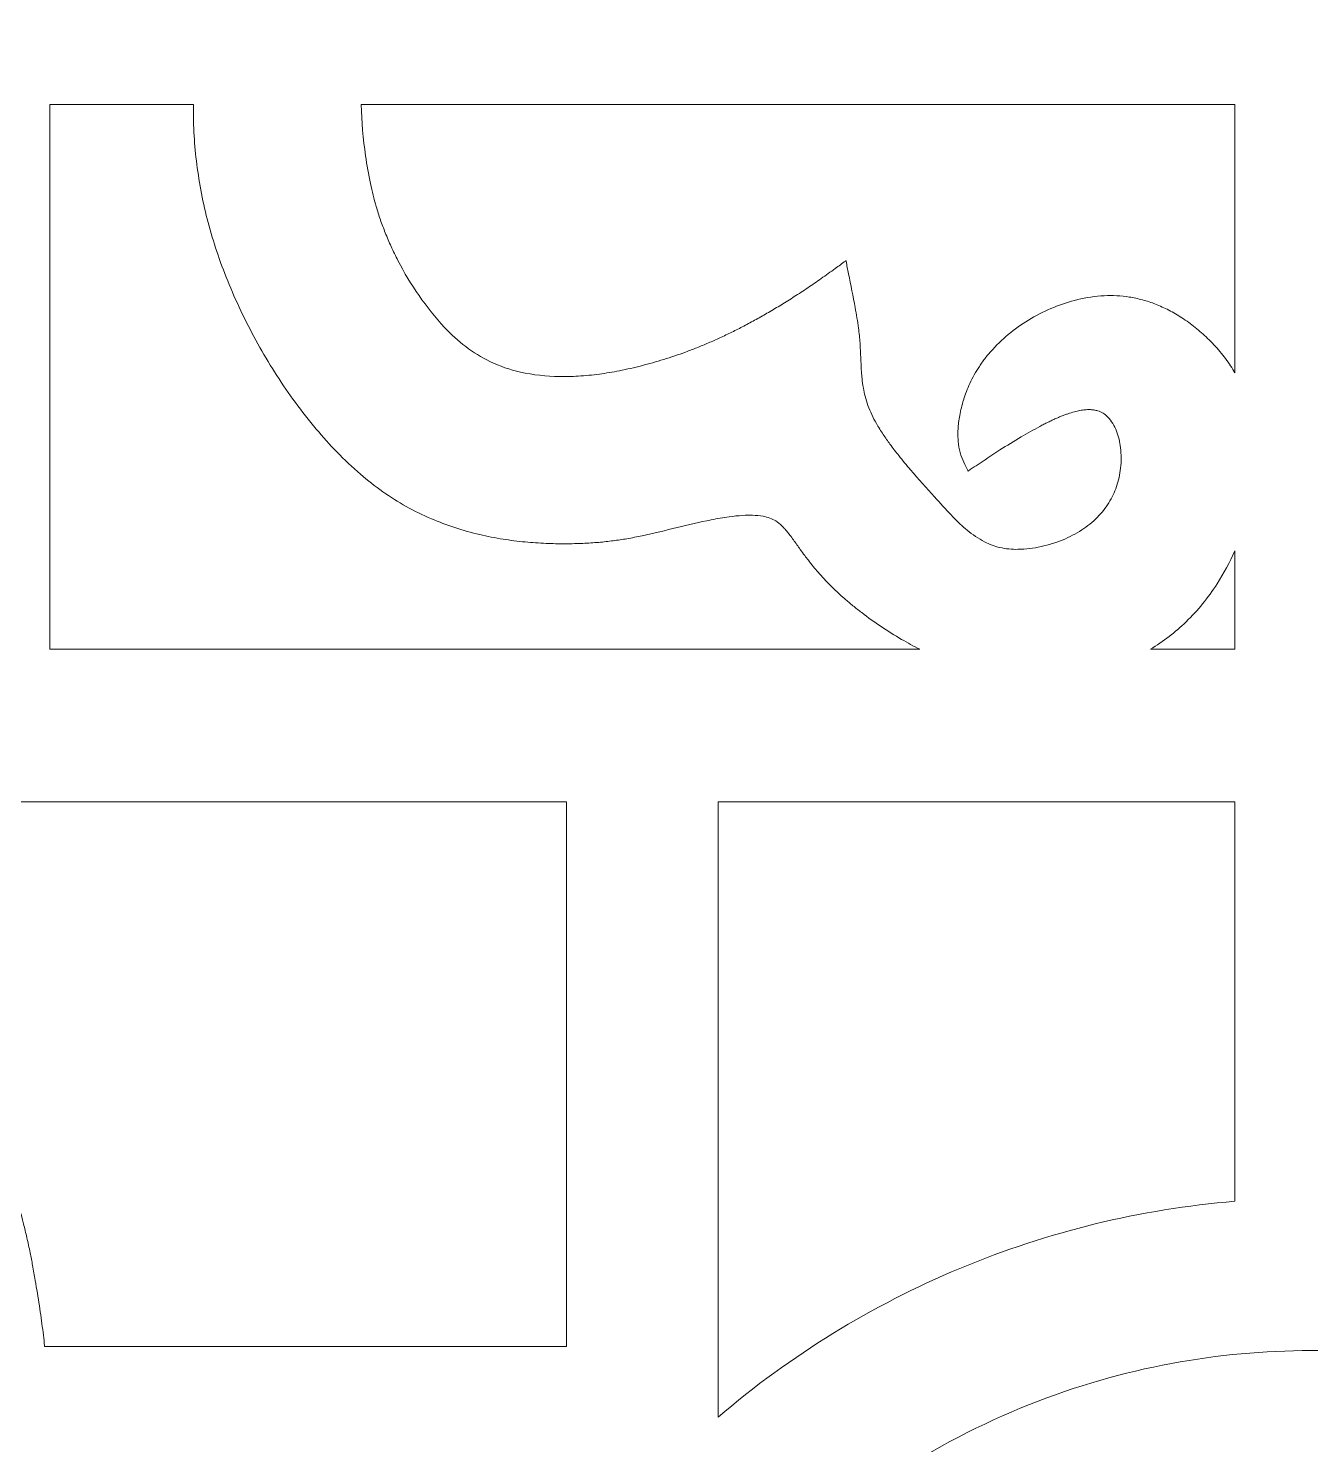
# Model space of a CAD drawing. Header units: centimetres. Extents: x -10 to 9.2, y -12 to 12.7.
# Drawn here: x 1.85 to 4.6, y -2.689 to 0.348 of the extents above; entities that cross this region are included whole.
import ezdxf

# ---------------------------------------------------------------- set-up
doc = ezdxf.new("R2010")
doc.units = ezdxf.units.CM
doc.header["$MEASUREMENT"] = 0
doc.layers.add('layer 1', color=7, linetype='Continuous')

msp = doc.modelspace()

# ---------------------------------------------------------------- linework, layer by layer
at = {"layer": 'layer 1', "color": 242, "lineweight": 9}
for points, knots in [([(9.19904, 12.67695), (9.19904, 4.45748), (9.19904, -3.76202), (9.19904, -11.9815), (9.19904, -11.9815), (6.13291, -11.9815), (3.06675, -11.9815), (0.00061, -11.9815), (0.00061, -11.9815), (0.00061, -3.76202), (0.00061, 4.45748), (0.00061, 12.67695), (0.00061, 12.67695), (3.06675, 12.67695), (6.13291, 12.67695), (9.19904, 12.67695)], [0, 0, 0, 0, 0.2, 0.2, 0.2, 0.2, 0.4, 0.4, 0.4, 0.4, 0.6, 0.6, 0.6, 0.6, 1, 1, 1, 1]), ([(1.18213, -1.75183), (1.18901, -1.74966), (1.19601, -1.74772), (1.20299, -1.74601), (1.20299, -1.74601), (1.21381, -1.74338), (1.22472, -1.74131), (1.23572, -1.73981), (1.23572, -1.73981), (1.24678, -1.7383), (1.25788, -1.73735), (1.26902, -1.73698), (1.26902, -1.73698), (1.28765, -1.73637), (1.30625, -1.73728), (1.32469, -1.7397), (1.32469, -1.7397), (1.34853, -1.74282), (1.37217, -1.74741), (1.3955, -1.75346), (1.3955, -1.75346), (1.4433, -1.76585), (1.48974, -1.78283), (1.5343, -1.80423), (1.5343, -1.80423), (1.57164, -1.82217), (1.60664, -1.84437), (1.63884, -1.87054), (1.63884, -1.87054), (1.67193, -1.89743), (1.7013, -1.92843), (1.72643, -1.96298), (1.72643, -1.96298), (1.75488, -2.00211), (1.77877, -2.0442), (1.79773, -2.08878), (1.79773, -2.08878), (1.80575, -2.10762), (1.81304, -2.12678), (1.81943, -2.14621), (1.81943, -2.14621), (1.82704, -2.16914), (1.83379, -2.19233), (1.83977, -2.21573), (1.83977, -2.21573), (1.84228, -2.22551), (1.84462, -2.23531), (1.84688, -2.24515), (1.84688, -2.24515), (1.84937, -2.25606), (1.85175, -2.26702), (1.85398, -2.278), (1.85398, -2.278), (1.85583, -2.28699), (1.85758, -2.296), (1.85929, -2.30503), (1.85929, -2.30503), (1.86131, -2.31571), (1.86322, -2.32638), (1.86505, -2.33708), (1.86505, -2.33708), (1.86802, -2.35524), (1.87095, -2.37341), (1.87387, -2.39155), (1.87387, -2.39155), (1.8752, -2.40027), (1.87646, -2.40897), (1.87767, -2.41771), (1.87767, -2.41771), (1.87879, -2.42591), (1.87986, -2.43415), (1.88089, -2.44242), (1.88089, -2.44242), (1.88191, -2.45042), (1.88284, -2.45841), (1.88375, -2.46643), (1.88375, -2.46643), (1.88419, -2.47059), (1.88464, -2.47476), (1.88507, -2.47893), (1.88507, -2.47893), (2.25821, -2.47893), (2.63128, -2.47893), (3.00439, -2.47893), (3.00439, -2.47893), (3.00439, -2.08957), (3.00439, -1.7002), (3.00439, -1.31083), (3.00439, -1.31083), (2.53278, -1.31083), (2.06114, -1.31083), (1.58956, -1.31083), (1.58956, -1.31083), (1.58372, -1.31083), (1.57792, -1.31083), (1.57214, -1.31083), (1.57214, -1.31083), (1.57187, -1.31083), (1.5716, -1.31083), (1.57132, -1.31083), (1.57132, -1.31083), (1.57132, -1.31056), (1.57132, -1.31028), (1.57132, -1.31002), (1.57132, -1.31002), (1.57132, -1.30417), (1.57132, -1.29834), (1.57132, -1.2925), (1.57132, -1.2925), (1.57132, -1.2737), (1.57132, -1.2549), (1.57132, -1.23611), (1.57132, -1.23611), (1.57132, -1.15814), (1.57132, -1.08015), (1.57132, -1.0022), (1.57132, -1.0022), (1.57132, -0.60671), (1.57132, -0.21123), (1.57132, 0.18426), (1.57132, 0.18426), (1.20187, 0.18426), (0.83246, 0.18426), (0.46304, 0.18426), (0.46304, 0.18426), (0.46304, -0.2253), (0.46304, -0.63487), (0.46304, -1.04443), (0.46304, -1.04443), (0.46613, -1.04479), (0.46921, -1.04512), (0.47233, -1.04546), (0.47233, -1.04546), (0.48028, -1.04635), (0.48823, -1.04732), (0.49619, -1.04833), (0.49619, -1.04833), (0.50435, -1.04935), (0.51256, -1.05047), (0.52073, -1.0516), (0.52073, -1.0516), (0.52933, -1.0528), (0.53788, -1.05404), (0.54647, -1.05536), (0.54647, -1.05536), (0.56453, -1.05829), (0.58256, -1.06128), (0.60059, -1.06421), (0.60059, -1.06421), (0.61129, -1.06609), (0.62194, -1.06804), (0.63262, -1.07008), (0.63262, -1.07008), (0.6416, -1.07177), (0.65058, -1.07357), (0.65949, -1.07542), (0.65949, -1.07542), (0.67041, -1.07768), (0.68125, -1.08005), (0.69212, -1.08257), (0.69212, -1.08257), (0.70189, -1.08483), (0.71162, -1.08722), (0.72134, -1.08972), (0.72134, -1.08972), (0.74458, -1.09575), (0.76763, -1.10258), (0.79038, -1.11021), (0.79038, -1.11021), (0.80971, -1.11668), (0.82871, -1.12397), (0.84743, -1.13204), (0.84743, -1.13204), (0.8917, -1.15116), (0.93353, -1.17519), (0.97241, -1.20384), (0.97241, -1.20384), (1.00671, -1.22914), (1.03746, -1.25869), (1.06423, -1.29204), (1.06423, -1.29204), (1.09018, -1.32445), (1.11224, -1.35968), (1.13006, -1.39729), (1.13006, -1.39729), (1.15135, -1.44216), (1.1682, -1.48887), (1.1805, -1.53701), (1.1805, -1.53701), (1.18647, -1.56048), (1.19106, -1.58426), (1.19415, -1.6083), (1.19415, -1.6083), (1.19656, -1.62689), (1.19747, -1.6456), (1.19685, -1.66434), (1.19685, -1.66434), (1.1965, -1.67554), (1.19559, -1.68674), (1.19407, -1.69784), (1.19407, -1.69784), (1.19257, -1.70893), (1.19051, -1.71991), (1.18792, -1.73079), (1.18792, -1.73079), (1.1862, -1.73787), (1.18429, -1.74488), (1.18213, -1.75183)], [0, 0, 0, 0, 0.0188679, 0.0188679, 0.0188679, 0.0188679, 0.0377358, 0.0377358, 0.0377358, 0.0377358, 0.0566038, 0.0566038, 0.0566038, 0.0566038, 0.0754717, 0.0754717, 0.0754717, 0.0754717, 0.0943396, 0.0943396, 0.0943396, 0.0943396, 0.1132075, 0.1132075, 0.1132075, 0.1132075, 0.1320755, 0.1320755, 0.1320755, 0.1320755, 0.1509434, 0.1509434, 0.1509434, 0.1509434, 0.1698113, 0.1698113, 0.1698113, 0.1698113, 0.1886792, 0.1886792, 0.1886792, 0.1886792, 0.2075472, 0.2075472, 0.2075472, 0.2075472, 0.2264151, 0.2264151, 0.2264151, 0.2264151, 0.245283, 0.245283, 0.245283, 0.245283, 0.2641509, 0.2641509, 0.2641509, 0.2641509, 0.2830189, 0.2830189, 0.2830189, 0.2830189, 0.3018868, 0.3018868, 0.3018868, 0.3018868, 0.3207547, 0.3207547, 0.3207547, 0.3207547, 0.3396226, 0.3396226, 0.3396226, 0.3396226, 0.3584906, 0.3584906, 0.3584906, 0.3584906, 0.3773585, 0.3773585, 0.3773585, 0.3773585, 0.3962264, 0.3962264, 0.3962264, 0.3962264, 0.4150943, 0.4150943, 0.4150943, 0.4150943, 0.4339623, 0.4339623, 0.4339623, 0.4339623, 0.4528302, 0.4528302, 0.4528302, 0.4528302, 0.4716981, 0.4716981, 0.4716981, 0.4716981, 0.490566, 0.490566, 0.490566, 0.490566, 0.509434, 0.509434, 0.509434, 0.509434, 0.5283019, 0.5283019, 0.5283019, 0.5283019, 0.5471698, 0.5471698, 0.5471698, 0.5471698, 0.5660377, 0.5660377, 0.5660377, 0.5660377, 0.5849057, 0.5849057, 0.5849057, 0.5849057, 0.6037736, 0.6037736, 0.6037736, 0.6037736, 0.6226415, 0.6226415, 0.6226415, 0.6226415, 0.6415094, 0.6415094, 0.6415094, 0.6415094, 0.6603774, 0.6603774, 0.6603774, 0.6603774, 0.6792453, 0.6792453, 0.6792453, 0.6792453, 0.6981132, 0.6981132, 0.6981132, 0.6981132, 0.7169811, 0.7169811, 0.7169811, 0.7169811, 0.7358491, 0.7358491, 0.7358491, 0.7358491, 0.754717, 0.754717, 0.754717, 0.754717, 0.7735849, 0.7735849, 0.7735849, 0.7735849, 0.7924528, 0.7924528, 0.7924528, 0.7924528, 0.8113208, 0.8113208, 0.8113208, 0.8113208, 0.8301887, 0.8301887, 0.8301887, 0.8301887, 0.8490566, 0.8490566, 0.8490566, 0.8490566, 0.8679245, 0.8679245, 0.8679245, 0.8679245, 0.8867925, 0.8867925, 0.8867925, 0.8867925, 0.9056604, 0.9056604, 0.9056604, 0.9056604, 0.9245283, 0.9245283, 0.9245283, 0.9245283, 0.9433962, 0.9433962, 0.9433962, 0.9433962, 0.9622642, 0.9622642, 0.9622642, 0.9622642, 1, 1, 1, 1]), ([(3.76189, -0.98387), (3.74856, -0.97712), (3.73541, -0.96998), (3.72246, -0.96248), (3.72246, -0.96248), (3.70761, -0.95383), (3.69303, -0.94473), (3.67874, -0.93515), (3.67874, -0.93515), (3.66453, -0.92563), (3.65063, -0.91565), (3.63706, -0.90524), (3.63706, -0.90524), (3.6307, -0.90039), (3.62448, -0.89543), (3.61829, -0.8904), (3.61829, -0.8904), (3.61237, -0.88554), (3.60651, -0.88061), (3.60074, -0.87556), (3.60074, -0.87556), (3.59519, -0.87072), (3.58966, -0.86576), (3.58426, -0.8607), (3.58426, -0.8607), (3.57927, -0.85605), (3.57432, -0.8513), (3.56948, -0.84644), (3.56948, -0.84644), (3.56505, -0.84199), (3.56068, -0.83744), (3.55636, -0.8328), (3.55636, -0.8328), (3.55203, -0.82818), (3.54785, -0.82349), (3.54371, -0.81874), (3.54371, -0.81874), (3.5402, -0.81468), (3.53673, -0.81056), (3.53333, -0.80641), (3.53333, -0.80641), (3.52975, -0.802), (3.5262, -0.79754), (3.52273, -0.79301), (3.52273, -0.79301), (3.52012, -0.78965), (3.51755, -0.78627), (3.51501, -0.78288), (3.51501, -0.78288), (3.51178, -0.77852), (3.50858, -0.77414), (3.50542, -0.76976), (3.50542, -0.76976), (3.50056, -0.76294), (3.49565, -0.75613), (3.49077, -0.74932), (3.49077, -0.74932), (3.48825, -0.74582), (3.48564, -0.74233), (3.48302, -0.73889), (3.48302, -0.73889), (3.48136, -0.73668), (3.47964, -0.73447), (3.4779, -0.7323), (3.4779, -0.7323), (3.47572, -0.72967), (3.47348, -0.72704), (3.47119, -0.72451), (3.47119, -0.72451), (3.46947, -0.72259), (3.46766, -0.72074), (3.4658, -0.71894), (3.4658, -0.71894), (3.46183, -0.7151), (3.45749, -0.71165), (3.45286, -0.70866), (3.45286, -0.70866), (3.44894, -0.70614), (3.44472, -0.70406), (3.44038, -0.70245), (3.44038, -0.70245), (3.43559, -0.7007), (3.43071, -0.6994), (3.42565, -0.69858), (3.42565, -0.69858), (3.41808, -0.69734), (3.41045, -0.69659), (3.40275, -0.69641), (3.40275, -0.69641), (3.39572, -0.69622), (3.3887, -0.69635), (3.38167, -0.69682), (3.38167, -0.69682), (3.37213, -0.69741), (3.36258, -0.69836), (3.35307, -0.69963), (3.35307, -0.69963), (3.34006, -0.70137), (3.32718, -0.70354), (3.31435, -0.7062), (3.31435, -0.7062), (3.28994, -0.71121), (3.26565, -0.7167), (3.24144, -0.72266), (3.24144, -0.72266), (3.21646, -0.72879), (3.19144, -0.73466), (3.16635, -0.74027), (3.16635, -0.74027), (3.15548, -0.74268), (3.14455, -0.74483), (3.13359, -0.74671), (3.13359, -0.74671), (3.12871, -0.74756), (3.1238, -0.74833), (3.11886, -0.74908), (3.11886, -0.74908), (3.11406, -0.7498), (3.1092, -0.75047), (3.1044, -0.7511), (3.1044, -0.7511), (3.09924, -0.75177), (3.09407, -0.75239), (3.08887, -0.75295), (3.08887, -0.75295), (3.08362, -0.75352), (3.07838, -0.75401), (3.07313, -0.75448), (3.07313, -0.75448), (3.06758, -0.75495), (3.06201, -0.75537), (3.05644, -0.75572), (3.05644, -0.75572), (3.05069, -0.75609), (3.04487, -0.75642), (3.0391, -0.75666), (3.0391, -0.75666), (3.03304, -0.75693), (3.02703, -0.75712), (3.02093, -0.75724), (3.02093, -0.75724), (3.01455, -0.75738), (3.00815, -0.75748), (3.00173, -0.75748), (3.00173, -0.75748), (2.9947, -0.7575), (2.98767, -0.75746), (2.98064, -0.75732), (2.98064, -0.75732), (2.97394, -0.75721), (2.96718, -0.757), (2.96046, -0.75671), (2.96046, -0.75671), (2.95285, -0.7564), (2.94524, -0.75599), (2.93767, -0.75547), (2.93767, -0.75547), (2.93031, -0.75499), (2.92301, -0.75438), (2.91565, -0.75368), (2.91565, -0.75368), (2.90756, -0.75291), (2.89948, -0.75202), (2.89138, -0.75099), (2.89138, -0.75099), (2.88359, -0.75002), (2.87576, -0.7489), (2.86797, -0.74766), (2.86797, -0.74766), (2.85945, -0.7463), (2.85102, -0.74479), (2.84258, -0.74313), (2.84258, -0.74313), (2.83439, -0.74152), (2.82619, -0.73976), (2.81803, -0.73785), (2.81803, -0.73785), (2.79995, -0.7336), (2.78207, -0.72858), (2.7644, -0.7228), (2.7644, -0.7228), (2.74748, -0.71726), (2.73075, -0.71095), (2.71439, -0.70394), (2.71439, -0.70394), (2.69596, -0.69602), (2.67796, -0.68718), (2.66044, -0.67741), (2.66044, -0.67741), (2.64318, -0.66778), (2.62643, -0.65726), (2.61031, -0.64589), (2.61031, -0.64589), (2.59372, -0.6342), (2.57773, -0.62168), (2.5624, -0.60842), (2.5624, -0.60842), (2.54485, -0.59323), (2.52798, -0.57732), (2.51181, -0.56066), (2.51181, -0.56066), (2.49644, -0.54482), (2.48163, -0.52844), (2.46748, -0.51153), (2.46748, -0.51153), (2.45192, -0.49299), (2.43702, -0.47395), (2.42276, -0.45443), (2.42276, -0.45443), (2.39508, -0.41663), (2.36967, -0.37723), (2.3466, -0.33645), (2.3466, -0.33645), (2.32336, -0.29539), (2.30248, -0.25303), (2.2841, -0.20953), (2.2841, -0.20953), (2.27527, -0.18865), (2.26708, -0.1675), (2.25954, -0.14612), (2.25954, -0.14612), (2.25237, -0.12577), (2.24586, -0.10518), (2.23998, -0.08443), (2.23998, -0.08443), (2.23415, -0.06375), (2.22902, -0.04288), (2.22457, -0.02187), (2.22457, -0.02187), (2.22019, -0.00117), (2.2165, 0.01969), (2.2135, 0.04064), (2.2135, 0.04064), (2.20766, 0.08141), (2.2045, 0.12248), (2.20402, 0.16367), (2.20402, 0.16367), (2.20397, 0.17054), (2.20392, 0.17739), (2.20398, 0.18426), (2.20398, 0.18426), (2.10136, 0.18426), (1.99874, 0.18426), (1.8961, 0.18426), (1.8961, 0.18426), (1.8961, -0.20511), (1.8961, -0.5945), (1.8961, -0.98387), (1.8961, -0.98387), (2.51802, -0.98387), (3.13998, -0.98387), (3.76189, -0.98387)], [0, 0, 0, 0, 0.015625, 0.015625, 0.015625, 0.015625, 0.03125, 0.03125, 0.03125, 0.03125, 0.046875, 0.046875, 0.046875, 0.046875, 0.0625, 0.0625, 0.0625, 0.0625, 0.078125, 0.078125, 0.078125, 0.078125, 0.09375, 0.09375, 0.09375, 0.09375, 0.109375, 0.109375, 0.109375, 0.109375, 0.125, 0.125, 0.125, 0.125, 0.140625, 0.140625, 0.140625, 0.140625, 0.15625, 0.15625, 0.15625, 0.15625, 0.171875, 0.171875, 0.171875, 0.171875, 0.1875, 0.1875, 0.1875, 0.1875, 0.203125, 0.203125, 0.203125, 0.203125, 0.21875, 0.21875, 0.21875, 0.21875, 0.234375, 0.234375, 0.234375, 0.234375, 0.25, 0.25, 0.25, 0.25, 0.265625, 0.265625, 0.265625, 0.265625, 0.28125, 0.28125, 0.28125, 0.28125, 0.296875, 0.296875, 0.296875, 0.296875, 0.3125, 0.3125, 0.3125, 0.3125, 0.328125, 0.328125, 0.328125, 0.328125, 0.34375, 0.34375, 0.34375, 0.34375, 0.359375, 0.359375, 0.359375, 0.359375, 0.375, 0.375, 0.375, 0.375, 0.390625, 0.390625, 0.390625, 0.390625, 0.40625, 0.40625, 0.40625, 0.40625, 0.421875, 0.421875, 0.421875, 0.421875, 0.4375, 0.4375, 0.4375, 0.4375, 0.453125, 0.453125, 0.453125, 0.453125, 0.46875, 0.46875, 0.46875, 0.46875, 0.484375, 0.484375, 0.484375, 0.484375, 0.5, 0.5, 0.5, 0.5, 0.515625, 0.515625, 0.515625, 0.515625, 0.53125, 0.53125, 0.53125, 0.53125, 0.546875, 0.546875, 0.546875, 0.546875, 0.5625, 0.5625, 0.5625, 0.5625, 0.578125, 0.578125, 0.578125, 0.578125, 0.59375, 0.59375, 0.59375, 0.59375, 0.609375, 0.609375, 0.609375, 0.609375, 0.625, 0.625, 0.625, 0.625, 0.640625, 0.640625, 0.640625, 0.640625, 0.65625, 0.65625, 0.65625, 0.65625, 0.671875, 0.671875, 0.671875, 0.671875, 0.6875, 0.6875, 0.6875, 0.6875, 0.703125, 0.703125, 0.703125, 0.703125, 0.71875, 0.71875, 0.71875, 0.71875, 0.734375, 0.734375, 0.734375, 0.734375, 0.75, 0.75, 0.75, 0.75, 0.765625, 0.765625, 0.765625, 0.765625, 0.78125, 0.78125, 0.78125, 0.78125, 0.796875, 0.796875, 0.796875, 0.796875, 0.8125, 0.8125, 0.8125, 0.8125, 0.828125, 0.828125, 0.828125, 0.828125, 0.84375, 0.84375, 0.84375, 0.84375, 0.859375, 0.859375, 0.859375, 0.859375, 0.875, 0.875, 0.875, 0.875, 0.890625, 0.890625, 0.890625, 0.890625, 0.90625, 0.90625, 0.90625, 0.90625, 0.921875, 0.921875, 0.921875, 0.921875, 0.9375, 0.9375, 0.9375, 0.9375, 0.953125, 0.953125, 0.953125, 0.953125, 0.96875, 0.96875, 0.96875, 0.96875, 1, 1, 1, 1]), ([(3.79325, -0.65721), (3.80528, -0.67028), (3.81734, -0.68335), (3.82937, -0.69645), (3.82937, -0.69645), (3.83558, -0.70288), (3.84194, -0.70918), (3.84844, -0.71533), (3.84844, -0.71533), (3.8532, -0.71982), (3.85809, -0.72417), (3.86309, -0.72835), (3.86309, -0.72835), (3.87469, -0.73805), (3.88732, -0.74644), (3.90068, -0.75348), (3.90068, -0.75348), (3.91106, -0.75893), (3.92202, -0.76296), (3.93344, -0.76554), (3.93344, -0.76554), (3.94616, -0.7684), (3.95919, -0.76971), (3.97223, -0.76944), (3.97223, -0.76944), (3.98898, -0.76909), (4.00563, -0.76711), (4.022, -0.76351), (4.022, -0.76351), (4.03801, -0.76001), (4.05363, -0.7551), (4.06878, -0.74888), (4.06878, -0.74888), (4.08281, -0.74313), (4.09619, -0.73613), (4.10893, -0.72789), (4.10893, -0.72789), (4.12104, -0.72007), (4.13224, -0.71099), (4.14242, -0.70077), (4.14242, -0.70077), (4.15176, -0.69143), (4.15996, -0.6811), (4.16694, -0.66987), (4.16694, -0.66987), (4.17377, -0.65888), (4.17936, -0.64715), (4.1835, -0.63487), (4.1835, -0.63487), (4.18788, -0.62207), (4.19081, -0.60885), (4.19225, -0.5954), (4.19225, -0.5954), (4.19382, -0.58082), (4.19382, -0.56615), (4.19219, -0.55158), (4.19219, -0.55158), (4.19088, -0.5394), (4.188, -0.52749), (4.18364, -0.51603), (4.18364, -0.51603), (4.17929, -0.50457), (4.17274, -0.4942), (4.16433, -0.48533), (4.16433, -0.48533), (4.15851, -0.47922), (4.15136, -0.4748), (4.14334, -0.47236), (4.14334, -0.47236), (4.14101, -0.47164), (4.13862, -0.47109), (4.13623, -0.4707), (4.13623, -0.4707), (4.13344, -0.47025), (4.13057, -0.46997), (4.12776, -0.46986), (4.12776, -0.46986), (4.12476, -0.46976), (4.12176, -0.46983), (4.11877, -0.47004), (4.11877, -0.47004), (4.11512, -0.47032), (4.11141, -0.47077), (4.10775, -0.4714), (4.10775, -0.4714), (4.104, -0.47202), (4.10027, -0.47281), (4.09659, -0.47373), (4.09659, -0.47373), (4.09202, -0.47487), (4.08747, -0.47619), (4.08299, -0.47764), (4.08299, -0.47764), (4.08072, -0.47839), (4.07848, -0.47913), (4.07622, -0.47993), (4.07622, -0.47993), (4.07373, -0.48082), (4.07124, -0.48175), (4.06876, -0.4827), (4.06876, -0.4827), (4.06628, -0.48365), (4.06384, -0.48462), (4.06136, -0.48564), (4.06136, -0.48564), (4.05866, -0.48677), (4.056, -0.48789), (4.05331, -0.48909), (4.05331, -0.48909), (4.05065, -0.49025), (4.04796, -0.49146), (4.0453, -0.49269), (4.0453, -0.49269), (4.04239, -0.49403), (4.03951, -0.4954), (4.0366, -0.49682), (4.0366, -0.49682), (4.0337, -0.49823), (4.03085, -0.49964), (4.02799, -0.50108), (4.02799, -0.50108), (4.02493, -0.50264), (4.02189, -0.50421), (4.01886, -0.5058), (4.01886, -0.5058), (4.00548, -0.51332), (3.9921, -0.52081), (3.97876, -0.52833), (3.97876, -0.52833), (3.96366, -0.53765), (3.94859, -0.54698), (3.93349, -0.5563), (3.93349, -0.5563), (3.91642, -0.56757), (3.89938, -0.57883), (3.88234, -0.59009), (3.88234, -0.59009), (3.87684, -0.59374), (3.87133, -0.59738), (3.86579, -0.60103), (3.86579, -0.60103), (3.86554, -0.60118), (3.86528, -0.60137), (3.86502, -0.60152), (3.86502, -0.60152), (3.86489, -0.60124), (3.86478, -0.60096), (3.86465, -0.6007), (3.86465, -0.6007), (3.86175, -0.59471), (3.85885, -0.58875), (3.85598, -0.58277), (3.85598, -0.58277), (3.85274, -0.5761), (3.8502, -0.56915), (3.84828, -0.56196), (3.84828, -0.56196), (3.8462, -0.55417), (3.84482, -0.54622), (3.84409, -0.53818), (3.84409, -0.53818), (3.8437, -0.53396), (3.84348, -0.52973), (3.84343, -0.5255), (3.84343, -0.5255), (3.84339, -0.52091), (3.84348, -0.51632), (3.84372, -0.51172), (3.84372, -0.51172), (3.84402, -0.50703), (3.84445, -0.50236), (3.845, -0.49768), (3.845, -0.49768), (3.84565, -0.49252), (3.84642, -0.48739), (3.84737, -0.48228), (3.84737, -0.48228), (3.84837, -0.47671), (3.84955, -0.47117), (3.8509, -0.46569), (3.8509, -0.46569), (3.85224, -0.46022), (3.85372, -0.45478), (3.85539, -0.4494), (3.85539, -0.4494), (3.85727, -0.44331), (3.85933, -0.43729), (3.8616, -0.43135), (3.8616, -0.43135), (3.86385, -0.42543), (3.86631, -0.41961), (3.86899, -0.41386), (3.86899, -0.41386), (3.87485, -0.40111), (3.88169, -0.38885), (3.88942, -0.37712), (3.88942, -0.37712), (3.8936, -0.37072), (3.89809, -0.36449), (3.90281, -0.35847), (3.90281, -0.35847), (3.90761, -0.35233), (3.91265, -0.34641), (3.91793, -0.34072), (3.91793, -0.34072), (3.94199, -0.31461), (3.96963, -0.29237), (4.00023, -0.27448), (4.00023, -0.27448), (4.03153, -0.25615), (4.06513, -0.24253), (4.10033, -0.23391), (4.10033, -0.23391), (4.11895, -0.22936), (4.13796, -0.22658), (4.1571, -0.22563), (4.1571, -0.22563), (4.17504, -0.22475), (4.193, -0.2257), (4.21078, -0.22847), (4.21078, -0.22847), (4.22031, -0.22998), (4.22977, -0.232), (4.23908, -0.23453), (4.23908, -0.23453), (4.24864, -0.23713), (4.25805, -0.24024), (4.2673, -0.24384), (4.2673, -0.24384), (4.27684, -0.24759), (4.28625, -0.25183), (4.29533, -0.25653), (4.29533, -0.25653), (4.30509, -0.26158), (4.31453, -0.26709), (4.32373, -0.27305), (4.32373, -0.27305), (4.33358, -0.27942), (4.34304, -0.28626), (4.35222, -0.29358), (4.35222, -0.29358), (4.3615, -0.30097), (4.3704, -0.30881), (4.37893, -0.31709), (4.37893, -0.31709), (4.38822, -0.32609), (4.39704, -0.3356), (4.40535, -0.34555), (4.40535, -0.34555), (4.41348, -0.35534), (4.4211, -0.36553), (4.42813, -0.37614), (4.42813, -0.37614), (4.43136, -0.381), (4.43445, -0.38596), (4.43743, -0.39098), (4.43743, -0.39098), (4.43743, -0.19925), (4.43743, -0.00749), (4.43743, 0.18426), (4.43743, 0.18426), (3.81284, 0.18426), (3.18825, 0.18426), (2.56366, 0.18426), (2.56366, 0.18426), (2.56485, 0.14746), (2.56802, 0.11078), (2.57322, 0.07431), (2.57322, 0.07431), (2.57605, 0.05435), (2.57954, 0.03449), (2.5837, 0.01477), (2.5837, 0.01477), (2.58716, -0.00176), (2.59127, -0.01814), (2.59604, -0.03435), (2.59604, -0.03435), (2.59884, -0.04389), (2.60183, -0.05335), (2.60511, -0.06279), (2.60511, -0.06279), (2.60836, -0.07219), (2.61183, -0.08156), (2.6155, -0.09081), (2.6155, -0.09081), (2.61946, -0.10072), (2.62367, -0.11051), (2.62811, -0.12022), (2.62811, -0.12022), (2.63275, -0.13036), (2.63762, -0.1404), (2.6427, -0.15032), (2.6427, -0.15032), (2.66957, -0.20248), (2.70307, -0.2506), (2.74264, -0.29378), (2.74264, -0.29378), (2.77037, -0.32403), (2.80316, -0.34858), (2.83995, -0.36656), (2.83995, -0.36656), (2.86082, -0.37675), (2.88277, -0.3844), (2.90543, -0.38937), (2.90543, -0.38937), (2.93292, -0.3954), (2.9609, -0.39867), (2.98906, -0.39912), (2.98906, -0.39912), (3.00253, -0.39932), (3.01594, -0.39902), (3.02936, -0.39814), (3.02936, -0.39814), (3.0445, -0.39718), (3.05955, -0.39569), (3.07459, -0.39365), (3.07459, -0.39365), (3.089, -0.3917), (3.10334, -0.38933), (3.11759, -0.3865), (3.11759, -0.3865), (3.13358, -0.38334), (3.14944, -0.37976), (3.16521, -0.37573), (3.16521, -0.37573), (3.1811, -0.37168), (3.19685, -0.36723), (3.21248, -0.36235), (3.21248, -0.36235), (3.22826, -0.35744), (3.24394, -0.35212), (3.25946, -0.3464), (3.25946, -0.3464), (3.26759, -0.34339), (3.27571, -0.3403), (3.28373, -0.33707), (3.28373, -0.33707), (3.29198, -0.33378), (3.30015, -0.3304), (3.30831, -0.3269), (3.30831, -0.3269), (3.31664, -0.32331), (3.32496, -0.31962), (3.33319, -0.31582), (3.33319, -0.31582), (3.34173, -0.31189), (3.35018, -0.30787), (3.35863, -0.30373), (3.35863, -0.30373), (3.36723, -0.2995), (3.37582, -0.29515), (3.38432, -0.29071), (3.38432, -0.29071), (3.39318, -0.28609), (3.40199, -0.28137), (3.4107, -0.27654), (3.4107, -0.27654), (3.41965, -0.27159), (3.42855, -0.26656), (3.43732, -0.26144), (3.43732, -0.26144), (3.44658, -0.25602), (3.45576, -0.25055), (3.46484, -0.24495), (3.46484, -0.24495), (3.47416, -0.23926), (3.48337, -0.23347), (3.49256, -0.22756), (3.49256, -0.22756), (3.5022, -0.22136), (3.51178, -0.21507), (3.52129, -0.20867), (3.52129, -0.20867), (3.531, -0.20214), (3.54061, -0.19553), (3.55016, -0.18885), (3.55016, -0.18885), (3.56028, -0.18175), (3.57032, -0.17456), (3.58029, -0.1673), (3.58029, -0.1673), (3.58765, -0.16196), (3.59496, -0.1566), (3.60228, -0.15126), (3.60228, -0.15126), (3.60264, -0.15102), (3.60298, -0.15075), (3.60334, -0.15051), (3.60334, -0.15051), (3.6034, -0.15092), (3.60349, -0.15135), (3.60357, -0.15176), (3.60357, -0.15176), (3.60534, -0.1607), (3.60708, -0.16965), (3.60885, -0.17859), (3.60885, -0.17859), (3.61358, -0.20279), (3.61836, -0.22699), (3.62309, -0.25118), (3.62309, -0.25118), (3.62579, -0.26574), (3.62816, -0.28034), (3.6302, -0.29501), (3.6302, -0.29501), (3.63167, -0.30576), (3.6328, -0.31654), (3.63356, -0.32737), (3.63356, -0.32737), (3.63379, -0.3305), (3.634, -0.33367), (3.63415, -0.33681), (3.63415, -0.33681), (3.63459, -0.34641), (3.63503, -0.35602), (3.63542, -0.36563), (3.63542, -0.36563), (3.63571, -0.37343), (3.63611, -0.38123), (3.63662, -0.38899), (3.63662, -0.38899), (3.63693, -0.39374), (3.63731, -0.39846), (3.63783, -0.40319), (3.63783, -0.40319), (3.63854, -0.41001), (3.63949, -0.4168), (3.64066, -0.42357), (3.64066, -0.42357), (3.64169, -0.42942), (3.64292, -0.43521), (3.64439, -0.44097), (3.64439, -0.44097), (3.64612, -0.44774), (3.64815, -0.45441), (3.65052, -0.461), (3.65052, -0.461), (3.65286, -0.46758), (3.65555, -0.47407), (3.65849, -0.48041), (3.65849, -0.48041), (3.66155, -0.48691), (3.66487, -0.49326), (3.66848, -0.49947), (3.66848, -0.49947), (3.67313, -0.5076), (3.67806, -0.51552), (3.6833, -0.52332), (3.6833, -0.52332), (3.6879, -0.53023), (3.69269, -0.53704), (3.69763, -0.54376), (3.69763, -0.54376), (3.70379, -0.55215), (3.71016, -0.56043), (3.71666, -0.56858), (3.71666, -0.56858), (3.72488, -0.57894), (3.73337, -0.58914), (3.74202, -0.59915), (3.74202, -0.59915), (3.75889, -0.61869), (3.77596, -0.63803), (3.79325, -0.65721)], [0, 0, 0, 0, 0.008547, 0.008547, 0.008547, 0.008547, 0.017094, 0.017094, 0.017094, 0.017094, 0.025641, 0.025641, 0.025641, 0.025641, 0.034188, 0.034188, 0.034188, 0.034188, 0.042735, 0.042735, 0.042735, 0.042735, 0.0512821, 0.0512821, 0.0512821, 0.0512821, 0.0598291, 0.0598291, 0.0598291, 0.0598291, 0.0683761, 0.0683761, 0.0683761, 0.0683761, 0.0769231, 0.0769231, 0.0769231, 0.0769231, 0.0854701, 0.0854701, 0.0854701, 0.0854701, 0.0940171, 0.0940171, 0.0940171, 0.0940171, 0.1025641, 0.1025641, 0.1025641, 0.1025641, 0.1111111, 0.1111111, 0.1111111, 0.1111111, 0.1196581, 0.1196581, 0.1196581, 0.1196581, 0.1282051, 0.1282051, 0.1282051, 0.1282051, 0.1367521, 0.1367521, 0.1367521, 0.1367521, 0.1452991, 0.1452991, 0.1452991, 0.1452991, 0.1538462, 0.1538462, 0.1538462, 0.1538462, 0.1623932, 0.1623932, 0.1623932, 0.1623932, 0.1709402, 0.1709402, 0.1709402, 0.1709402, 0.1794872, 0.1794872, 0.1794872, 0.1794872, 0.1880342, 0.1880342, 0.1880342, 0.1880342, 0.1965812, 0.1965812, 0.1965812, 0.1965812, 0.2051282, 0.2051282, 0.2051282, 0.2051282, 0.2136752, 0.2136752, 0.2136752, 0.2136752, 0.2222222, 0.2222222, 0.2222222, 0.2222222, 0.2307692, 0.2307692, 0.2307692, 0.2307692, 0.2393162, 0.2393162, 0.2393162, 0.2393162, 0.2478632, 0.2478632, 0.2478632, 0.2478632, 0.2564103, 0.2564103, 0.2564103, 0.2564103, 0.2649573, 0.2649573, 0.2649573, 0.2649573, 0.2735043, 0.2735043, 0.2735043, 0.2735043, 0.2820513, 0.2820513, 0.2820513, 0.2820513, 0.2905983, 0.2905983, 0.2905983, 0.2905983, 0.2991453, 0.2991453, 0.2991453, 0.2991453, 0.3076923, 0.3076923, 0.3076923, 0.3076923, 0.3162393, 0.3162393, 0.3162393, 0.3162393, 0.3247863, 0.3247863, 0.3247863, 0.3247863, 0.3333333, 0.3333333, 0.3333333, 0.3333333, 0.3418803, 0.3418803, 0.3418803, 0.3418803, 0.3504274, 0.3504274, 0.3504274, 0.3504274, 0.3589744, 0.3589744, 0.3589744, 0.3589744, 0.3675214, 0.3675214, 0.3675214, 0.3675214, 0.3760684, 0.3760684, 0.3760684, 0.3760684, 0.3846154, 0.3846154, 0.3846154, 0.3846154, 0.3931624, 0.3931624, 0.3931624, 0.3931624, 0.4017094, 0.4017094, 0.4017094, 0.4017094, 0.4102564, 0.4102564, 0.4102564, 0.4102564, 0.4188034, 0.4188034, 0.4188034, 0.4188034, 0.4273504, 0.4273504, 0.4273504, 0.4273504, 0.4358974, 0.4358974, 0.4358974, 0.4358974, 0.4444444, 0.4444444, 0.4444444, 0.4444444, 0.4529915, 0.4529915, 0.4529915, 0.4529915, 0.4615385, 0.4615385, 0.4615385, 0.4615385, 0.4700855, 0.4700855, 0.4700855, 0.4700855, 0.4786325, 0.4786325, 0.4786325, 0.4786325, 0.4871795, 0.4871795, 0.4871795, 0.4871795, 0.4957265, 0.4957265, 0.4957265, 0.4957265, 0.5042735, 0.5042735, 0.5042735, 0.5042735, 0.5128205, 0.5128205, 0.5128205, 0.5128205, 0.5213675, 0.5213675, 0.5213675, 0.5213675, 0.5299145, 0.5299145, 0.5299145, 0.5299145, 0.5384615, 0.5384615, 0.5384615, 0.5384615, 0.5470085, 0.5470085, 0.5470085, 0.5470085, 0.5555556, 0.5555556, 0.5555556, 0.5555556, 0.5641026, 0.5641026, 0.5641026, 0.5641026, 0.5726496, 0.5726496, 0.5726496, 0.5726496, 0.5811966, 0.5811966, 0.5811966, 0.5811966, 0.5897436, 0.5897436, 0.5897436, 0.5897436, 0.5982906, 0.5982906, 0.5982906, 0.5982906, 0.6068376, 0.6068376, 0.6068376, 0.6068376, 0.6153846, 0.6153846, 0.6153846, 0.6153846, 0.6239316, 0.6239316, 0.6239316, 0.6239316, 0.6324786, 0.6324786, 0.6324786, 0.6324786, 0.6410256, 0.6410256, 0.6410256, 0.6410256, 0.6495726, 0.6495726, 0.6495726, 0.6495726, 0.6581197, 0.6581197, 0.6581197, 0.6581197, 0.6666667, 0.6666667, 0.6666667, 0.6666667, 0.6752137, 0.6752137, 0.6752137, 0.6752137, 0.6837607, 0.6837607, 0.6837607, 0.6837607, 0.6923077, 0.6923077, 0.6923077, 0.6923077, 0.7008547, 0.7008547, 0.7008547, 0.7008547, 0.7094017, 0.7094017, 0.7094017, 0.7094017, 0.7179487, 0.7179487, 0.7179487, 0.7179487, 0.7264957, 0.7264957, 0.7264957, 0.7264957, 0.7350427, 0.7350427, 0.7350427, 0.7350427, 0.7435897, 0.7435897, 0.7435897, 0.7435897, 0.7521368, 0.7521368, 0.7521368, 0.7521368, 0.7606838, 0.7606838, 0.7606838, 0.7606838, 0.7692308, 0.7692308, 0.7692308, 0.7692308, 0.7777778, 0.7777778, 0.7777778, 0.7777778, 0.7863248, 0.7863248, 0.7863248, 0.7863248, 0.7948718, 0.7948718, 0.7948718, 0.7948718, 0.8034188, 0.8034188, 0.8034188, 0.8034188, 0.8119658, 0.8119658, 0.8119658, 0.8119658, 0.8205128, 0.8205128, 0.8205128, 0.8205128, 0.8290598, 0.8290598, 0.8290598, 0.8290598, 0.8376068, 0.8376068, 0.8376068, 0.8376068, 0.8461538, 0.8461538, 0.8461538, 0.8461538, 0.8547009, 0.8547009, 0.8547009, 0.8547009, 0.8632479, 0.8632479, 0.8632479, 0.8632479, 0.8717949, 0.8717949, 0.8717949, 0.8717949, 0.8803419, 0.8803419, 0.8803419, 0.8803419, 0.8888889, 0.8888889, 0.8888889, 0.8888889, 0.8974359, 0.8974359, 0.8974359, 0.8974359, 0.9059829, 0.9059829, 0.9059829, 0.9059829, 0.9145299, 0.9145299, 0.9145299, 0.9145299, 0.9230769, 0.9230769, 0.9230769, 0.9230769, 0.9316239, 0.9316239, 0.9316239, 0.9316239, 0.9401709, 0.9401709, 0.9401709, 0.9401709, 0.9487179, 0.9487179, 0.9487179, 0.9487179, 0.957265, 0.957265, 0.957265, 0.957265, 0.965812, 0.965812, 0.965812, 0.965812, 0.974359, 0.974359, 0.974359, 0.974359, 0.982906, 0.982906, 0.982906, 0.982906, 1, 1, 1, 1]), ([(4.25643, -0.98387), (4.3168, -0.98387), (4.37713, -0.98387), (4.43743, -0.98387), (4.43743, -0.98387), (4.43743, -0.91352), (4.43743, -0.8432), (4.43743, -0.77285), (4.43743, -0.77285), (4.42636, -0.79741), (4.41351, -0.82108), (4.39898, -0.84374), (4.39898, -0.84374), (4.38006, -0.87329), (4.35785, -0.90047), (4.3327, -0.92485), (4.3327, -0.92485), (4.30952, -0.94733), (4.284, -0.96707), (4.25643, -0.98387)], [0, 0, 0, 0, 0.1666667, 0.1666667, 0.1666667, 0.1666667, 0.3333333, 0.3333333, 0.3333333, 0.3333333, 0.5, 0.5, 0.5, 0.5, 0.6666667, 0.6666667, 0.6666667, 0.6666667, 1, 1, 1, 1]), ([(3.32915, -1.31083), (3.32915, -1.70632), (3.32915, -2.1018), (3.32915, -2.49727), (3.32915, -2.49727), (3.32915, -2.54163), (3.32915, -2.58598), (3.32915, -2.63032), (3.32915, -2.63032), (3.48409, -2.49794), (3.65809, -2.39059), (3.84732, -2.31153), (3.84732, -2.31153), (4.03659, -2.23249), (4.23494, -2.1843), (4.43743, -2.16739), (4.43743, -2.16739), (4.43743, -1.88187), (4.43743, -1.59636), (4.43743, -1.31083), (4.43743, -1.31083), (4.06802, -1.31083), (3.69855, -1.31083), (3.32915, -1.31083)], [0, 0, 0, 0, 0.1428571, 0.1428571, 0.1428571, 0.1428571, 0.2857143, 0.2857143, 0.2857143, 0.2857143, 0.4285714, 0.4285714, 0.4285714, 0.4285714, 0.5714286, 0.5714286, 0.5714286, 0.5714286, 0.7142857, 0.7142857, 0.7142857, 0.7142857, 1, 1, 1, 1]), ([(4.59983, -5.78745), (4.69882, -5.78745), (4.79851, -5.77843), (4.89805, -5.75991), (4.89805, -5.75991), (5.00151, -5.74062), (5.10358, -5.71126), (5.20311, -5.67161), (5.20311, -5.67161), (5.41051, -5.58893), (5.59869, -5.46528), (5.75867, -5.3042), (5.75867, -5.3042), (5.83866, -5.22367), (5.90983, -5.13537), (5.97153, -5.04037), (5.97153, -5.04037), (6.03236, -4.94672), (6.08311, -4.8478), (6.1236, -4.74485), (6.1236, -4.74485), (6.163, -4.64467), (6.19217, -4.54194), (6.21133, -4.43773), (6.21133, -4.43773), (6.22972, -4.33755), (6.23868, -4.23718), (6.23868, -4.13752), (6.23868, -4.13752), (6.23868, -4.03786), (6.22972, -3.93747), (6.21133, -3.8373), (6.21133, -3.8373), (6.19217, -3.7331), (6.163, -3.63037), (6.1236, -3.53019), (6.1236, -3.53019), (6.08311, -3.42724), (6.03236, -3.32833), (5.97153, -3.23466), (5.97153, -3.23466), (5.90983, -3.13965), (5.83866, -3.05137), (5.75867, -2.97085), (5.75867, -2.97085), (5.59869, -2.80975), (5.41051, -2.68611), (5.20311, -2.60343), (5.20311, -2.60343), (5.10358, -2.56377), (5.00151, -2.53442), (4.89805, -2.51513), (4.89805, -2.51513), (4.79851, -2.49661), (4.69882, -2.48758), (4.59983, -2.48758), (4.59983, -2.48758), (4.50085, -2.48758), (4.40114, -2.49661), (4.3016, -2.51513), (4.3016, -2.51513), (4.19814, -2.53442), (4.09607, -2.56377), (3.99659, -2.60343), (3.99659, -2.60343), (3.78917, -2.68611), (3.60101, -2.80975), (3.44098, -2.97085), (3.44098, -2.97085), (3.36099, -3.05137), (3.28982, -3.13965), (3.22815, -3.23466), (3.22815, -3.23466), (3.16731, -3.32833), (3.11654, -3.42724), (3.07605, -3.53019), (3.07605, -3.53019), (3.03666, -3.63037), (3.00752, -3.7331), (2.98834, -3.8373), (2.98834, -3.8373), (2.96993, -3.93747), (2.96097, -4.03786), (2.96097, -4.13752), (2.96097, -4.13752), (2.96097, -4.23718), (2.96993, -4.33755), (2.98834, -4.43773), (2.98834, -4.43773), (3.00752, -4.54194), (3.03666, -4.64467), (3.07605, -4.74485), (3.07605, -4.74485), (3.11654, -4.8478), (3.16731, -4.94672), (3.22815, -5.04037), (3.22815, -5.04037), (3.28982, -5.13537), (3.36099, -5.22367), (3.44098, -5.3042), (3.44098, -5.3042), (3.60101, -5.46528), (3.78917, -5.58893), (3.99659, -5.67161), (3.99659, -5.67161), (4.09607, -5.71126), (4.19814, -5.74062), (4.3016, -5.75991), (4.3016, -5.75991), (4.40114, -5.77843), (4.50085, -5.78745), (4.59983, -5.78745)], [0, 0, 0, 0, 0.0344828, 0.0344828, 0.0344828, 0.0344828, 0.0689655, 0.0689655, 0.0689655, 0.0689655, 0.1034483, 0.1034483, 0.1034483, 0.1034483, 0.137931, 0.137931, 0.137931, 0.137931, 0.1724138, 0.1724138, 0.1724138, 0.1724138, 0.2068966, 0.2068966, 0.2068966, 0.2068966, 0.2413793, 0.2413793, 0.2413793, 0.2413793, 0.2758621, 0.2758621, 0.2758621, 0.2758621, 0.3103448, 0.3103448, 0.3103448, 0.3103448, 0.3448276, 0.3448276, 0.3448276, 0.3448276, 0.3793103, 0.3793103, 0.3793103, 0.3793103, 0.4137931, 0.4137931, 0.4137931, 0.4137931, 0.4482759, 0.4482759, 0.4482759, 0.4482759, 0.4827586, 0.4827586, 0.4827586, 0.4827586, 0.5172414, 0.5172414, 0.5172414, 0.5172414, 0.5517241, 0.5517241, 0.5517241, 0.5517241, 0.5862069, 0.5862069, 0.5862069, 0.5862069, 0.6206897, 0.6206897, 0.6206897, 0.6206897, 0.6551724, 0.6551724, 0.6551724, 0.6551724, 0.6896552, 0.6896552, 0.6896552, 0.6896552, 0.7241379, 0.7241379, 0.7241379, 0.7241379, 0.7586207, 0.7586207, 0.7586207, 0.7586207, 0.7931034, 0.7931034, 0.7931034, 0.7931034, 0.8275862, 0.8275862, 0.8275862, 0.8275862, 0.862069, 0.862069, 0.862069, 0.862069, 0.8965517, 0.8965517, 0.8965517, 0.8965517, 0.9310345, 0.9310345, 0.9310345, 0.9310345, 1, 1, 1, 1])]:
    msp.add_open_spline(points, degree=3, knots=knots, dxfattribs=at)

doc.saveas('drawing.dxf')
